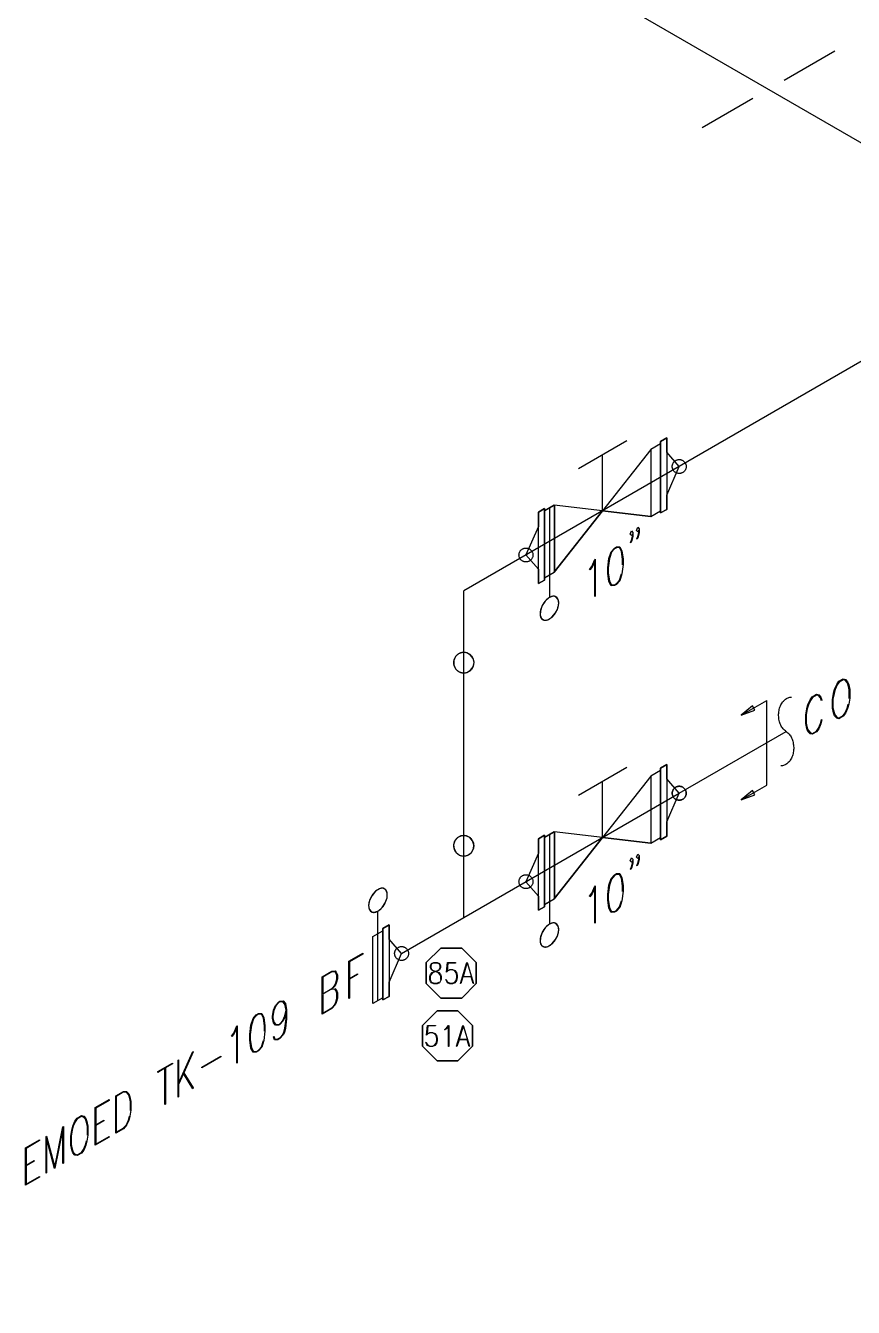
# Model space of a CAD drawing. Extents: x 0 to 17.2, y 0.1 to 11.3.
# Drawn here: x 4.374 to 6.678, y 4.178 to 7.746 of the extents above; entities that cross this region are included whole.
import ezdxf

# ---------------------------------------------------------------- set-up
doc = ezdxf.new("R2010")
doc.units = 0
doc.layers.get('0').update_dxf_attribs({"linetype": 'CONTINUOUS'})
for name, color, linetype in [('3', 1, 'CONTINUOUS'), ('COMP', 1, 'CONTINUOUS'), ('Continuation', 7, 'CONTINUOUS'), ('DL', 20, 'CONTINUOUS'), ('FITTINGS', 4, 'CONTINUOUS'), ('PART_PCML', 7, 'CONTINUOUS'), ('PIPE', 7, 'CONTINUOUS'), ('PIPE-ANNO', 150, 'CONTINUOUS'), ('TEXT', 7, 'CONTINUOUS'), ('UNAS.PIPE', 251, 'CONTINUOUS'), ('Welds', 7, 'CONTINUOUS')]:
    doc.layers.add(name, color=color, linetype=linetype)

msp = doc.modelspace()

# ---------------------------------------------------------------- linework, layer by layer
for points in [[(8.1649, 7.6566), (5.5937, 6.1722)], [(5.5937, 5.2627), (5.5937, 6.1722)], [(5.4207, 5.1628), (6.1933, 5.6089)]]:
    msp.add_lwpolyline(points)
at = {"layer": '3'}
for points in [[(6.1739, 6.5184), (6.174, 6.5197), (6.1741, 6.5211), (6.1744, 6.5224), (6.1747, 6.5237), (6.1751, 6.525), (6.1756, 6.5263), (6.1762, 6.5275), (6.1769, 6.5287), (6.1776, 6.5298), (6.1785, 6.5308), (6.1794, 6.5319), (6.1804, 6.5328), (6.1814, 6.5337), (6.1825, 6.5345), (6.1836, 6.5352), (6.1848, 6.5358), (6.1861, 6.5364), (6.1873, 6.5368), (6.1886, 6.5372), (6.19, 6.5375), (6.1913, 6.5377), (6.1927, 6.5378), (6.194, 6.5378), (6.1954, 6.5377), (6.1967, 6.5375), (6.198, 6.5372), (6.1993, 6.5368), (6.2006, 6.5364), (6.2018, 6.5358), (6.203, 6.5352), (6.2042, 6.5345), (6.2053, 6.5337), (6.2063, 6.5328), (6.2073, 6.5319), (6.2082, 6.5308), (6.209, 6.5298), (6.2098, 6.5287), (6.2105, 6.5275), (6.2111, 6.5263), (6.2116, 6.525), (6.212, 6.5237), (6.2123, 6.5224), (6.2125, 6.5211), (6.2127, 6.5184), (6.2127, 6.5184), (6.2127, 6.517), (6.2125, 6.5157), (6.2123, 6.5143), (6.212, 6.513), (6.2116, 6.5117), (6.2111, 6.5105), (6.2105, 6.5093), (6.2098, 6.5081), (6.209, 6.507), (6.2082, 6.5059), (6.2073, 6.5049), (6.2063, 6.504), (6.2053, 6.5031), (6.2042, 6.5023), (6.203, 6.5016), (6.2018, 6.5009), (6.2006, 6.5004), (6.1993, 6.4999), (6.198, 6.4996), (6.1967, 6.4993), (6.1954, 6.4991), (6.194, 6.499), (6.1927, 6.499), (6.1913, 6.4991), (6.19, 6.4993), (6.1886, 6.4996), (6.1873, 6.4999), (6.1861, 6.5004), (6.1848, 6.5009), (6.1836, 6.5016), (6.1825, 6.5023), (6.1814, 6.5031), (6.1804, 6.504), (6.1794, 6.5049), (6.1785, 6.5059), (6.1776, 6.507), (6.1769, 6.5081), (6.1762, 6.5093), (6.1756, 6.5105), (6.1751, 6.5117), (6.1747, 6.513), (6.1744, 6.5143), (6.1741, 6.5157), (6.1739, 6.5184)], [(5.7862, 6.2721), (5.7862, 6.2708), (5.786, 6.2694), (5.7858, 6.2681), (5.7855, 6.2668), (5.785, 6.2655), (5.7845, 6.2642), (5.7839, 6.263), (5.7833, 6.2618), (5.7825, 6.2607), (5.7817, 6.2597), (5.7808, 6.2587), (5.7798, 6.2577), (5.7788, 6.2568), (5.7777, 6.256), (5.7765, 6.2553), (5.7753, 6.2547), (5.7741, 6.2541), (5.7728, 6.2537), (5.7715, 6.2533), (5.7702, 6.253), (5.7688, 6.2528), (5.7675, 6.2527), (5.7661, 6.2527), (5.7648, 6.2528), (5.7635, 6.253), (5.7621, 6.2533), (5.7608, 6.2537), (5.7596, 6.2541), (5.7583, 6.2547), (5.7571, 6.2553), (5.756, 6.256), (5.7549, 6.2568), (5.7538, 6.2577), (5.7529, 6.2587), (5.752, 6.2597), (5.7511, 6.2607), (5.7504, 6.2618), (5.7497, 6.263), (5.7491, 6.2642), (5.7486, 6.2655), (5.7482, 6.2668), (5.7478, 6.2681), (5.7476, 6.2694), (5.7474, 6.2721), (5.7474, 6.2721), (5.7475, 6.2735), (5.7476, 6.2748), (5.7478, 6.2762), (5.7482, 6.2775), (5.7486, 6.2788), (5.7491, 6.28), (5.7497, 6.2812), (5.7504, 6.2824), (5.7511, 6.2835), (5.752, 6.2846), (5.7529, 6.2856), (5.7538, 6.2865), (5.7549, 6.2874), (5.756, 6.2882), (5.7571, 6.2889), (5.7583, 6.2896), (5.7596, 6.2901), (5.7608, 6.2906), (5.7621, 6.2909), (5.7635, 6.2912), (5.7648, 6.2914), (5.7661, 6.2915), (5.7675, 6.2915), (5.7688, 6.2914), (5.7702, 6.2912), (5.7715, 6.2909), (5.7728, 6.2906), (5.7741, 6.2901), (5.7753, 6.2896), (5.7765, 6.2889), (5.7777, 6.2882), (5.7788, 6.2874), (5.7798, 6.2865), (5.7808, 6.2856), (5.7817, 6.2846), (5.7825, 6.2835), (5.7833, 6.2824), (5.7839, 6.2812), (5.7845, 6.28), (5.785, 6.2788), (5.7855, 6.2775), (5.7858, 6.2762), (5.786, 6.2748), (5.7862, 6.2721)], [(5.7862, 5.3627), (5.7862, 5.3613), (5.786, 5.36), (5.7858, 5.3586), (5.7855, 5.3573), (5.785, 5.356), (5.7845, 5.3548), (5.7839, 5.3536), (5.7833, 5.3524), (5.7825, 5.3513), (5.7817, 5.3502), (5.7808, 5.3492), (5.7798, 5.3482), (5.7788, 5.3474), (5.7777, 5.3466), (5.7765, 5.3459), (5.7753, 5.3452), (5.7741, 5.3447), (5.7728, 5.3442), (5.7715, 5.3438), (5.7702, 5.3436), (5.7688, 5.3434), (5.7675, 5.3433), (5.7661, 5.3433), (5.7648, 5.3434), (5.7635, 5.3436), (5.7621, 5.3438), (5.7608, 5.3442), (5.7596, 5.3447), (5.7583, 5.3452), (5.7571, 5.3459), (5.756, 5.3466), (5.7549, 5.3474), (5.7538, 5.3482), (5.7529, 5.3492), (5.752, 5.3502), (5.7511, 5.3513), (5.7504, 5.3524), (5.7497, 5.3536), (5.7491, 5.3548), (5.7486, 5.356), (5.7482, 5.3573), (5.7478, 5.3586), (5.7476, 5.36), (5.7474, 5.3627), (5.7474, 5.3627), (5.7475, 5.364), (5.7476, 5.3654), (5.7478, 5.3667), (5.7482, 5.368), (5.7486, 5.3693), (5.7491, 5.3706), (5.7497, 5.3718), (5.7504, 5.3729), (5.7511, 5.3741), (5.752, 5.3751), (5.7529, 5.3761), (5.7538, 5.3771), (5.7549, 5.3779), (5.756, 5.3787), (5.7571, 5.3795), (5.7583, 5.3801), (5.7596, 5.3806), (5.7608, 5.3811), (5.7621, 5.3815), (5.7635, 5.3818), (5.7648, 5.382), (5.7661, 5.382), (5.7675, 5.382), (5.7688, 5.382), (5.7702, 5.3818), (5.7715, 5.3815), (5.7728, 5.3811), (5.7741, 5.3806), (5.7753, 5.3801), (5.7765, 5.3795), (5.7777, 5.3787), (5.7788, 5.3779), (5.7798, 5.3771), (5.7808, 5.3761), (5.7817, 5.3751), (5.7825, 5.3741), (5.7833, 5.3729), (5.7839, 5.3718), (5.7845, 5.3706), (5.785, 5.3693), (5.7855, 5.368), (5.7858, 5.3667), (5.786, 5.3654), (5.7862, 5.3627)], [(5.4013, 5.1628), (5.4013, 5.1642), (5.4015, 5.1655), (5.4017, 5.1668), (5.402, 5.1682), (5.4024, 5.1694), (5.403, 5.1707), (5.4035, 5.1719), (5.4042, 5.1731), (5.405, 5.1742), (5.4058, 5.1753), (5.4067, 5.1763), (5.4077, 5.1772), (5.4087, 5.1781), (5.4098, 5.1789), (5.411, 5.1796), (5.4122, 5.1802), (5.4134, 5.1808), (5.4147, 5.1813), (5.416, 5.1816), (5.4173, 5.1819), (5.4186, 5.1821), (5.42, 5.1822), (5.4213, 5.1822), (5.4227, 5.1821), (5.424, 5.1819), (5.4254, 5.1816), (5.4267, 5.1813), (5.4279, 5.1808), (5.4292, 5.1802), (5.4304, 5.1796), (5.4315, 5.1789), (5.4326, 5.1781), (5.4337, 5.1772), (5.4346, 5.1763), (5.4355, 5.1753), (5.4364, 5.1742), (5.4371, 5.1731), (5.4378, 5.1719), (5.4384, 5.1707), (5.4389, 5.1694), (5.4393, 5.1682), (5.4396, 5.1668), (5.4399, 5.1655), (5.4401, 5.1628), (5.4401, 5.1628), (5.44, 5.1615), (5.4399, 5.1601), (5.4396, 5.1588), (5.4393, 5.1575), (5.4389, 5.1562), (5.4384, 5.1549), (5.4378, 5.1537), (5.4371, 5.1525), (5.4364, 5.1514), (5.4355, 5.1503), (5.4346, 5.1493), (5.4337, 5.1484), (5.4326, 5.1475), (5.4315, 5.1467), (5.4304, 5.146), (5.4292, 5.1454), (5.4279, 5.1448), (5.4267, 5.1444), (5.4254, 5.144), (5.424, 5.1437), (5.4227, 5.1435), (5.4213, 5.1434), (5.42, 5.1434), (5.4186, 5.1435), (5.4173, 5.1437), (5.416, 5.144), (5.4147, 5.1444), (5.4134, 5.1448), (5.4122, 5.1454), (5.411, 5.146), (5.4098, 5.1467), (5.4087, 5.1475), (5.4077, 5.1484), (5.4067, 5.1493), (5.4058, 5.1503), (5.405, 5.1514), (5.4042, 5.1525), (5.4035, 5.1537), (5.403, 5.1549), (5.4024, 5.1562), (5.402, 5.1575), (5.4017, 5.1588), (5.4015, 5.1601), (5.4013, 5.1628)]]:
    msp.add_lwpolyline(points, dxfattribs=at)
at = {"layer": 'COMP'}
for points in [[(6.1933, 6.5184), (6.1589, 6.5582), (6.1589, 6.598), (6.1416, 6.5881), (6.1416, 6.389), (6.1589, 6.3989), (6.1589, 6.4387), (6.1933, 6.5184)], [(6.1416, 6.389), (6.1416, 6.5881), (6.1589, 6.598), (6.1589, 6.3989), (6.1416, 6.389)], [(6.1589, 6.4387), (6.1933, 6.5184), (6.1589, 6.5582)], [(5.7668, 6.2721), (5.8013, 6.2323), (5.8013, 6.1925), (5.8185, 6.2024), (5.8185, 6.4015), (5.8013, 6.3916), (5.8013, 6.3518), (5.7668, 6.2721)], [(5.8185, 6.4015), (5.8185, 6.2024), (5.8013, 6.1925), (5.8013, 6.3916), (5.8185, 6.4015)], [(5.8013, 6.3518), (5.7668, 6.2721), (5.8013, 6.2323)], [(5.7668, 5.3627), (5.8013, 5.3228), (5.8013, 5.283), (5.8185, 5.293), (5.8185, 5.4921), (5.8013, 5.4821), (5.8013, 5.4423), (5.7668, 5.3627)], [(5.8185, 5.4921), (5.8185, 5.293), (5.8013, 5.283), (5.8013, 5.4821), (5.8185, 5.4921)], [(5.8013, 5.4423), (5.7668, 5.3627), (5.8013, 5.3228)], [(5.4207, 5.1628), (5.3862, 5.2026), (5.3862, 5.2424), (5.3689, 5.2325), (5.3689, 5.0334), (5.3862, 5.0434), (5.3862, 5.0832), (5.4207, 5.1628)], [(5.3689, 5.0334), (5.3689, 5.2325), (5.3862, 5.2424), (5.3862, 5.0434), (5.3689, 5.0334)], [(5.3862, 5.0832), (5.4207, 5.1628), (5.3862, 5.2026)]]:
    msp.add_lwpolyline(points, dxfattribs=at)
at = {"layer": 'Continuation'}
for points in [[(6.665, 5.8567), (6.6621, 5.8449), (6.6561, 5.8315), (6.65, 5.8231), (6.638, 5.8161), (6.6319, 5.8175), (6.6259, 5.824), (6.623, 5.8324), (6.62, 5.8455), (6.62, 5.8701), (6.623, 5.8867), (6.6259, 5.8985), (6.6319, 5.9119), (6.638, 5.9205), (6.65, 5.9274), (6.6561, 5.9259), (6.6621, 5.9194), (6.665, 5.911), (6.6681, 5.8979), (6.6681, 5.8733), (6.665, 5.8567)], [(6.6667, 5.8728), (6.6667, 5.8968), (6.6639, 5.9095), (6.661, 5.9173), (6.6553, 5.9235), (6.6497, 5.925), (6.6384, 5.9184), (6.6327, 5.9105), (6.6271, 5.8977), (6.6241, 5.8866), (6.6213, 5.8706), (6.6213, 5.8466), (6.6241, 5.8339), (6.6271, 5.8261), (6.6327, 5.8199), (6.6384, 5.8184), (6.6497, 5.825), (6.6553, 5.8329), (6.661, 5.8457), (6.6639, 5.8568)], [(6.5907, 5.8136), (6.5877, 5.802), (6.5817, 5.7885), (6.5756, 5.7801), (6.5636, 5.7732), (6.5575, 5.7746), (6.5515, 5.7811), (6.5486, 5.7894), (6.5456, 5.8026), (6.5456, 5.8272), (6.5486, 5.8438), (6.5515, 5.8555), (6.5575, 5.869), (6.5636, 5.8775), (6.5756, 5.8845), (6.5817, 5.883), (6.5877, 5.8764), (6.5907, 5.8682), (6.5895, 5.8664), (6.5866, 5.8743), (6.5809, 5.8806), (6.5753, 5.882), (6.564, 5.8755), (6.5584, 5.8675), (6.5527, 5.8548), (6.5498, 5.8436), (6.5469, 5.8277), (6.5469, 5.8036), (6.5498, 5.7909), (6.5527, 5.7832), (6.5584, 5.7769), (6.564, 5.7755), (6.5753, 5.782), (6.5809, 5.7899), (6.5866, 5.8027), (6.5895, 5.814), (6.5907, 5.8136)], [(5.0376, 4.9204), (5.0315, 4.9018), (5.0224, 4.8916), (5.0164, 4.8881), (5.0073, 4.8878), (5.0012, 4.8994), (4.9983, 4.9223), (4.9983, 4.9373), (5.0012, 4.9635), (5.0073, 4.9822), (5.0164, 4.9925), (5.0224, 4.996), (5.0315, 4.9962), (5.0376, 4.9846), (5.0405, 4.9616), (5.0405, 4.9467), (5.0376, 4.9204)], [(5.0973, 4.9888), (5.0912, 4.9751), (5.0822, 4.9649), (5.0791, 4.9631), (5.0701, 4.9629), (5.064, 4.9696), (5.061, 4.9829), (5.061, 4.9881), (5.064, 5.0048), (5.0701, 5.0184), (5.0791, 5.0287), (5.0822, 5.0304), (5.0912, 5.0306), (5.0973, 5.024), (5.1003, 5.0058), (5.1003, 4.9812), (5.0974, 4.9549), (5.0944, 4.9432), (5.0912, 4.9362), (5.0822, 4.9261), (5.0762, 4.9226), (5.067, 4.9222), (5.064, 4.9306), (5.0652, 4.9324), (5.068, 4.9247), (5.0764, 4.9249), (5.082, 4.9281), (5.0905, 4.9377), (5.0932, 4.9439), (5.096, 4.955), (5.099, 4.9808), (5.099, 4.9982)], [(5.099, 5.005), (5.0961, 5.0222), (5.0905, 5.0283), (5.082, 5.0281), (5.0793, 5.0265), (5.0707, 5.0169), (5.0652, 5.0043), (5.0623, 4.9885), (5.0623, 4.9839), (5.0652, 4.9714), (5.0707, 4.9653), (5.0793, 4.9654), (5.082, 4.967), (5.0905, 4.9767), (5.0961, 4.9892), (5.099, 5.005)], [(4.9633, 4.8584), (4.9619, 4.8576), (4.9619, 4.9573), (4.9543, 4.9399), (4.9483, 4.9316), (4.9477, 4.9331), (4.9534, 4.9414), (4.9623, 4.9612), (4.9633, 4.9618), (4.9633, 4.8584)], [(5.0392, 4.9463), (5.0392, 4.9605), (5.0363, 4.983), (5.0307, 4.9938), (5.0223, 4.9936), (5.0166, 4.9903), (5.0082, 4.9808), (5.0026, 4.9635), (4.9997, 4.9377), (4.9997, 4.9234), (5.0026, 4.901), (5.0082, 4.8902), (5.0166, 4.8904), (5.0223, 4.8936), (5.0307, 4.9032), (5.0363, 4.9205)], [(4.7999, 4.8664), (4.7999, 4.8008), (4.8397, 4.8901), (4.8407, 4.889), (4.8148, 4.831), (4.8407, 4.7884), (4.8397, 4.7865), (4.8138, 4.8289), (4.7999, 4.7978), (4.7999, 4.7641), (4.7986, 4.7633), (4.7986, 4.8656), (4.7999, 4.8664)], [(4.7622, 4.7423), (4.7622, 4.8434), (4.7424, 4.832), (4.7424, 4.8343), (4.7833, 4.8579), (4.7833, 4.8557), (4.7635, 4.8442), (4.7635, 4.7431), (4.7622, 4.7423)], [(4.8649, 4.8466), (4.9175, 4.8769), (4.9175, 4.8747), (4.8649, 4.8443), (4.8649, 4.8466)], [(4.5923, 4.6967), (4.5696, 4.6836), (4.5696, 4.6323), (4.6069, 4.6538), (4.6069, 4.6517), (4.5683, 4.6294), (4.5683, 4.7338), (4.6069, 4.7561), (4.6069, 4.7538), (4.5696, 4.7323), (4.5696, 4.6858), (4.5923, 4.6989), (4.5923, 4.6967)], [(4.6644, 4.7098), (4.6615, 4.6981), (4.6554, 4.6846), (4.6463, 4.6745), (4.6252, 4.6622), (4.6252, 4.7666), (4.6463, 4.7788), (4.6554, 4.779), (4.6615, 4.7725), (4.6644, 4.7642), (4.6674, 4.751), (4.6674, 4.7264), (4.6644, 4.7098)], [(4.666, 4.7259), (4.666, 4.75), (4.6632, 4.7627), (4.6603, 4.7704), (4.6547, 4.7767), (4.6462, 4.7765), (4.6265, 4.7651), (4.6265, 4.6651), (4.6462, 4.6765), (4.6547, 4.6861), (4.6603, 4.6988), (4.6632, 4.71)], [(4.5448, 4.6408), (4.5419, 4.629), (4.5359, 4.6156), (4.5298, 4.6072), (4.5178, 4.6002), (4.5117, 4.6016), (4.5057, 4.6081), (4.5028, 4.6165), (4.4998, 4.6296), (4.4998, 4.6542), (4.5028, 4.6709), (4.5057, 4.6826), (4.5117, 4.696), (4.5178, 4.7046), (4.5298, 4.7115), (4.5359, 4.71), (4.5419, 4.7035), (4.5448, 4.6951), (4.5478, 4.682), (4.5478, 4.6574), (4.5448, 4.6408)], [(4.4793, 4.579), (4.478, 4.5782), (4.478, 4.6745), (4.456, 4.5655), (4.4546, 4.5647), (4.4325, 4.6483), (4.4325, 4.552), (4.4312, 4.5512), (4.4312, 4.6535), (4.4326, 4.6543), (4.4553, 4.5682), (4.4779, 4.6805), (4.4793, 4.6813), (4.4793, 4.579)], [(4.5465, 4.6569), (4.5465, 4.681), (4.5436, 4.6936), (4.5408, 4.7014), (4.535, 4.7076), (4.5295, 4.7091), (4.5181, 4.7025), (4.5125, 4.6946), (4.5068, 4.6818), (4.5039, 4.6707), (4.5011, 4.6547), (4.5011, 4.6307), (4.5039, 4.618), (4.5068, 4.6102), (4.5125, 4.604), (4.5181, 4.6026), (4.5295, 4.6091), (4.535, 4.617), (4.5408, 4.6298), (4.5436, 4.6409)], [(4.3984, 4.5847), (4.3757, 4.5716), (4.3757, 4.5203), (4.413, 4.5419), (4.413, 4.5398), (4.3744, 4.5175), (4.3744, 4.6218), (4.413, 4.6441), (4.413, 4.6419), (4.3757, 4.6203), (4.3757, 4.5738), (4.3984, 4.587), (4.3984, 4.5847)]]:
    msp.add_lwpolyline(points, dxfattribs=at)
at = {"layer": 'DL'}
for points in [[(6.366, 5.8265), (6.4371, 5.8675)], [(6.4039, 5.8403), (6.3969, 5.8524), (6.366, 5.8265), (6.4039, 5.8403)], [(6.4371, 5.6318), (6.4371, 5.8675)], [(6.366, 5.5907), (6.4371, 5.6318)], [(6.4039, 5.6045), (6.3969, 5.6167), (6.366, 5.5907), (6.4039, 5.6045)]]:
    msp.add_lwpolyline(points, dxfattribs=at)
at = {"layer": 'FITTINGS'}
for points in [[(6.4851, 7.5941), (6.6265, 7.6758)], [(6.2571, 7.4625), (6.3985, 7.5441)], [(5.8185, 6.2087), (5.8455, 6.2243), (5.9801, 6.3953), (6.1147, 6.3797), (6.1416, 6.3953), (6.1416, 6.5818), (6.1147, 6.5662), (5.9801, 6.3953), (5.8455, 6.4108), (5.8185, 6.3953), (5.8185, 6.2087)], [(6.1147, 6.5662), (5.8455, 6.2243)], [(6.0474, 6.5895), (5.9128, 6.5118)], [(6.1147, 6.5662), (6.1147, 6.3797)], [(6.1416, 6.5818), (6.1416, 6.3953)], [(5.9801, 6.3953), (5.9801, 6.5507)], [(5.846, 6.2246), (5.818, 6.2084), (5.818, 6.3949), (5.846, 6.4111), (5.846, 6.2246), (5.846, 6.2246)], [(5.818, 6.3949), (5.818, 6.2084)], [(5.8185, 6.3953), (5.8185, 6.2087)], [(5.832, 6.403), (5.832, 6.1539)], [(5.8455, 6.4108), (5.8455, 6.2243)], [(6.1147, 6.3797), (5.8455, 6.4108)], [(5.846, 6.4111), (5.846, 6.2246)], [(5.8504, 6.1557), (5.8491, 6.1563), (5.8477, 6.1569), (5.8462, 6.1572), (5.8446, 6.1574), (5.843, 6.1574), (5.8413, 6.1572), (5.8396, 6.1569), (5.8379, 6.1565), (5.8361, 6.1558), (5.8343, 6.1551), (5.8325, 6.1541), (5.8306, 6.153), (5.8288, 6.1518), (5.827, 6.1504), (5.8253, 6.149), (5.8235, 6.1473), (5.8218, 6.1456), (5.8202, 6.1438), (5.8186, 6.1418), (5.8171, 6.1398), (5.8156, 6.1377), (5.8143, 6.1356), (5.813, 6.1333), (5.8118, 6.1311), (5.8107, 6.1288), (5.8097, 6.1264), (5.8088, 6.1241), (5.8081, 6.1217), (5.8074, 6.1194), (5.8069, 6.1171), (5.8065, 6.1148), (5.8062, 6.1126), (5.806, 6.1104), (5.806, 6.1083), (5.8061, 6.1063), (5.8063, 6.1043), (5.8067, 6.1025), (5.8071, 6.1007), (5.8077, 6.0991), (5.8084, 6.0975), (5.8093, 6.0961), (5.8102, 6.0949), (5.8112, 6.0938), (5.8124, 6.0928), (5.8136, 6.092), (5.8149, 6.0913), (5.8164, 6.0908), (5.8178, 6.0905), (5.8194, 6.0903), (5.821, 6.0903), (5.8227, 6.0904), (5.8244, 6.0907), (5.8262, 6.0912), (5.8279, 6.0918), (5.8297, 6.0926), (5.8316, 6.0935), (5.8334, 6.0946), (5.8352, 6.0959), (5.837, 6.0972), (5.8387, 6.0987), (5.8405, 6.1003), (5.8422, 6.1021), (5.8438, 6.1039), (5.8454, 6.1058), (5.8469, 6.1078), (5.8484, 6.1099), (5.8497, 6.1121), (5.851, 6.1143), (5.8522, 6.1166), (5.8533, 6.1189), (5.8543, 6.1212), (5.8552, 6.1236), (5.8559, 6.1259), (5.8566, 6.1283), (5.8571, 6.1306), (5.8575, 6.1328), (5.8578, 6.1351), (5.858, 6.1373), (5.858, 6.1394), (5.8579, 6.1414), (5.8577, 6.1434), (5.8573, 6.1452), (5.8569, 6.147), (5.8563, 6.1486), (5.8556, 6.1501), (5.8548, 6.1515), (5.8538, 6.1528), (5.8528, 6.1539), (5.8504, 6.1557)], [(5.8504, 6.1557), (5.8413, 6.1572), (5.8306, 6.153), (5.8202, 6.1438), (5.8118, 6.1311), (5.8069, 6.1171), (5.8063, 6.1043), (5.8102, 6.0949), (5.8178, 6.0905), (5.8279, 6.0918), (5.8387, 6.0987), (5.8484, 6.1099), (5.8552, 6.1236), (5.858, 6.1373), (5.8563, 6.1486), (5.8504, 6.1557)], [(5.846, 5.3151), (5.818, 5.299), (5.818, 5.4855), (5.846, 5.5016), (5.846, 5.3151), (5.846, 5.3151)], [(5.846, 5.5016), (5.846, 5.3151)], [(5.818, 5.4855), (5.818, 5.299)], [(5.832, 5.4936), (5.832, 5.2444)], [(5.3366, 5.2789), (5.3379, 5.2783), (5.3393, 5.2778), (5.3408, 5.2774), (5.3424, 5.2773), (5.344, 5.2772), (5.3456, 5.2774), (5.3474, 5.2777), (5.3491, 5.2782), (5.3509, 5.2788), (5.3527, 5.2796), (5.3545, 5.2805), (5.3563, 5.2816), (5.3581, 5.2828), (5.3599, 5.2842), (5.3617, 5.2857), (5.3634, 5.2873), (5.3651, 5.289), (5.3668, 5.2909), (5.3684, 5.2928), (5.3699, 5.2948), (5.3713, 5.2969), (5.3727, 5.2991), (5.374, 5.3013), (5.3752, 5.3036), (5.3763, 5.3059), (5.3772, 5.3082), (5.3781, 5.3105), (5.3789, 5.3129), (5.3795, 5.3152), (5.3801, 5.3175), (5.3805, 5.3198), (5.3808, 5.322), (5.3809, 5.3242), (5.381, 5.3263), (5.3809, 5.3284), (5.3806, 5.3303), (5.3803, 5.3322), (5.3798, 5.3339), (5.3792, 5.3356), (5.3785, 5.3371), (5.3777, 5.3385), (5.3768, 5.3397), (5.3757, 5.3409), (5.3746, 5.3418), (5.3733, 5.3426), (5.372, 5.3433), (5.3706, 5.3438), (5.3691, 5.3442), (5.3676, 5.3443), (5.3659, 5.3444), (5.3643, 5.3442), (5.3626, 5.3439), (5.3608, 5.3434), (5.359, 5.3428), (5.3572, 5.342), (5.3554, 5.3411), (5.3536, 5.34), (5.3518, 5.3388), (5.35, 5.3374), (5.3482, 5.3359), (5.3465, 5.3343), (5.3448, 5.3326), (5.3432, 5.3307), (5.3416, 5.3288), (5.34, 5.3268), (5.3386, 5.3247), (5.3372, 5.3225), (5.3359, 5.3203), (5.3347, 5.318), (5.3337, 5.3157), (5.3327, 5.3134), (5.3318, 5.3111), (5.331, 5.3087), (5.3304, 5.3064), (5.3298, 5.3041), (5.3294, 5.3018), (5.3291, 5.2996), (5.329, 5.2974), (5.329, 5.2953), (5.3291, 5.2932), (5.3293, 5.2913), (5.3296, 5.2894), (5.3301, 5.2877), (5.3307, 5.286), (5.3314, 5.2845), (5.3322, 5.2831), (5.3331, 5.2819), (5.3342, 5.2807), (5.3366, 5.2789)], [(5.3366, 5.2789), (5.3456, 5.2774), (5.3563, 5.2816), (5.3668, 5.2909), (5.3752, 5.3036), (5.3801, 5.3175), (5.3806, 5.3303), (5.3768, 5.3397), (5.3691, 5.3442), (5.359, 5.3428), (5.3482, 5.3359), (5.3386, 5.3247), (5.3318, 5.3111), (5.329, 5.2974), (5.3307, 5.286), (5.3366, 5.2789)], [(5.355, 5.0316), (5.355, 5.2808)], [(5.8504, 5.2462), (5.8491, 5.2469), (5.8477, 5.2474), (5.8462, 5.2477), (5.8446, 5.2479), (5.843, 5.2479), (5.8413, 5.2478), (5.8396, 5.2475), (5.8379, 5.247), (5.8361, 5.2464), (5.8343, 5.2456), (5.8325, 5.2447), (5.8306, 5.2436), (5.8288, 5.2423), (5.827, 5.241), (5.8253, 5.2395), (5.8235, 5.2379), (5.8218, 5.2361), (5.8202, 5.2343), (5.8186, 5.2324), (5.8171, 5.2304), (5.8156, 5.2283), (5.8143, 5.2261), (5.813, 5.2239), (5.8118, 5.2216), (5.8107, 5.2193), (5.8097, 5.217), (5.8088, 5.2146), (5.8081, 5.2123), (5.8074, 5.21), (5.8069, 5.2076), (5.8065, 5.2054), (5.8062, 5.2031), (5.806, 5.2009), (5.806, 5.1988), (5.8061, 5.1968), (5.8063, 5.1948), (5.8067, 5.193), (5.8071, 5.1912), (5.8077, 5.1896), (5.8084, 5.1881), (5.8093, 5.1867), (5.8102, 5.1854), (5.8112, 5.1843), (5.8124, 5.1833), (5.8136, 5.1825), (5.8149, 5.1819), (5.8164, 5.1814), (5.8178, 5.181), (5.8194, 5.1808), (5.821, 5.1808), (5.8227, 5.181), (5.8244, 5.1813), (5.8262, 5.1817), (5.8279, 5.1824), (5.8297, 5.1831), (5.8316, 5.1841), (5.8334, 5.1852), (5.8352, 5.1864), (5.837, 5.1878), (5.8387, 5.1893), (5.8405, 5.1909), (5.8422, 5.1926), (5.8438, 5.1944), (5.8454, 5.1964), (5.8469, 5.1984), (5.8484, 5.2005), (5.8497, 5.2026), (5.851, 5.2049), (5.8522, 5.2071), (5.8533, 5.2094), (5.8543, 5.2118), (5.8552, 5.2141), (5.8559, 5.2165), (5.8566, 5.2188), (5.8571, 5.2211), (5.8575, 5.2234), (5.8578, 5.2256), (5.858, 5.2278), (5.858, 5.2299), (5.8579, 5.2319), (5.8577, 5.2339), (5.8573, 5.2358), (5.8569, 5.2375), (5.8563, 5.2391), (5.8556, 5.2407), (5.8548, 5.2421), (5.8538, 5.2433), (5.8528, 5.2444), (5.8504, 5.2462)], [(5.8504, 5.2462), (5.8413, 5.2478), (5.8306, 5.2436), (5.8202, 5.2343), (5.8118, 5.2216), (5.8069, 5.2076), (5.8063, 5.1948), (5.8102, 5.1854), (5.8178, 5.181), (5.8279, 5.1824), (5.8387, 5.1893), (5.8484, 5.2005), (5.8552, 5.2141), (5.858, 5.2278), (5.8563, 5.2391), (5.8504, 5.2462)], [(5.341, 5.2101), (5.3689, 5.2262), (5.3689, 5.0397), (5.341, 5.0235), (5.341, 5.2101), (5.341, 5.2101)], [(5.341, 5.0235), (5.341, 5.2101)], [(5.3689, 5.0397), (5.3689, 5.2262)]]:
    msp.add_lwpolyline(points, dxfattribs=at)
at = {"layer": 'PART_PCML'}
for points in [[(5.5303, 5.178), (5.4895, 5.1373), (5.4895, 5.0796), (5.5303, 5.0389), (5.5879, 5.0389), (5.6286, 5.0796), (5.6286, 5.1373), (5.5879, 5.178), (5.5303, 5.178)], [(5.4895, 5.0796), (5.5303, 5.0389), (5.5879, 5.0389), (5.6286, 5.0796), (5.6286, 5.1373), (5.5879, 5.178), (5.5303, 5.178), (5.4895, 5.1373), (5.4895, 5.0796)], [(5.4895, 5.1373), (5.5303, 5.178), (5.5879, 5.178), (5.6286, 5.1373), (5.6286, 5.0796), (5.5879, 5.0389), (5.5303, 5.0389), (5.4895, 5.0796), (5.4895, 5.1373), (5.5303, 5.178)], [(5.5082, 5.1144), (5.5036, 5.1173), (5.5013, 5.1231), (5.5013, 5.1289), (5.5036, 5.1348), (5.5105, 5.1376), (5.5194, 5.1376), (5.5263, 5.1348), (5.5286, 5.1289), (5.5286, 5.1231), (5.5263, 5.1173), (5.5217, 5.1144), (5.517, 5.113), (5.5173, 5.1129), (5.524, 5.1101), (5.5286, 5.1044), (5.5308, 5.0987), (5.5308, 5.0902), (5.5262, 5.0815), (5.5194, 5.0788), (5.5105, 5.0788), (5.5037, 5.0815), (5.5013, 5.0844), (5.4991, 5.0902), (5.4991, 5.0987), (5.5013, 5.1044), (5.5059, 5.1101), (5.5129, 5.113)], [(5.5298, 5.0905), (5.5298, 5.0984), (5.5277, 5.1036), (5.5235, 5.109), (5.517, 5.1116), (5.5149, 5.1124), (5.5129, 5.1116), (5.5064, 5.109), (5.5022, 5.1036), (5.5001, 5.0984), (5.5001, 5.0905), (5.5022, 5.0852), (5.5042, 5.0826), (5.5106, 5.08), (5.5192, 5.08), (5.5256, 5.0826)], [(5.5149, 5.1136), (5.5213, 5.1157), (5.5255, 5.1182), (5.5276, 5.1234), (5.5276, 5.1286), (5.5255, 5.1337), (5.5192, 5.1363), (5.5106, 5.1363), (5.5043, 5.1337), (5.5022, 5.1286), (5.5022, 5.1234), (5.5043, 5.1182), (5.5085, 5.1157), (5.5149, 5.1136)], [(5.5449, 5.0906), (5.5471, 5.0852), (5.5491, 5.0826), (5.5555, 5.08), (5.562, 5.08), (5.5684, 5.0826), (5.5726, 5.0879), (5.5747, 5.0959), (5.5747, 5.1012), (5.5726, 5.1092), (5.5684, 5.1145), (5.562, 5.1172), (5.5555, 5.1172), (5.5491, 5.1145), (5.5461, 5.1105), (5.5484, 5.1376), (5.5708, 5.1376), (5.5708, 5.1363), (5.5493, 5.1363), (5.5473, 5.114), (5.5486, 5.1156), (5.5554, 5.1184), (5.5621, 5.1184), (5.5689, 5.1156), (5.5735, 5.1098), (5.5757, 5.1014), (5.5757, 5.0957), (5.5735, 5.0872), (5.5689, 5.0815), (5.5621, 5.0788), (5.5554, 5.0788), (5.5486, 5.0815), (5.5462, 5.0844), (5.544, 5.09), (5.5449, 5.0906)], [(5.6206, 5.0796), (5.6197, 5.0792), (5.6139, 5.0979), (5.5912, 5.0979), (5.5854, 5.0792), (5.5846, 5.0796), (5.6022, 5.1376), (5.6029, 5.1376), (5.6206, 5.0796)], [(5.6026, 5.1353), (5.5916, 5.0992), (5.6135, 5.0992)], [(5.5195, 5.003), (5.4788, 4.9622), (5.4788, 4.9046), (5.5195, 4.8638), (5.5771, 4.8638), (5.6179, 4.9046), (5.6179, 4.9622), (5.5771, 5.003), (5.5195, 5.003)], [(5.4788, 4.9046), (5.5195, 4.8638), (5.5771, 4.8638), (5.6179, 4.9046), (5.6179, 4.9622), (5.5771, 5.003), (5.5195, 5.003), (5.4788, 4.9622), (5.4788, 4.9046)], [(5.4788, 4.9622), (5.5195, 5.003), (5.5771, 5.003), (5.6179, 4.9622), (5.6179, 4.9046), (5.5771, 4.8638), (5.5195, 4.8638), (5.4788, 4.9046), (5.4788, 4.9622), (5.5195, 5.003)], [(5.4893, 4.9156), (5.4914, 4.9102), (5.4934, 4.9075), (5.4999, 4.9049), (5.5063, 4.9049), (5.5127, 4.9075), (5.5169, 4.9128), (5.5191, 4.9208), (5.5191, 4.9262), (5.5169, 4.9342), (5.5127, 4.9394), (5.5063, 4.9421), (5.4999, 4.9421), (5.4934, 4.9394), (5.4904, 4.9355), (5.4927, 4.9625), (5.5152, 4.9625), (5.5152, 4.9613), (5.4936, 4.9613), (5.4916, 4.939), (5.493, 4.9405), (5.4997, 4.9433), (5.5064, 4.9433), (5.5132, 4.9405), (5.5178, 4.9348), (5.52, 4.9263), (5.52, 4.9206), (5.5178, 4.9122), (5.5132, 4.9065), (5.5064, 4.9037), (5.4997, 4.9037), (5.493, 4.9065), (5.4906, 4.9094), (5.4884, 4.9149), (5.4893, 4.9156)], [(5.5518, 4.9043), (5.5508, 4.9043), (5.5508, 4.9604), (5.545, 4.9531), (5.5406, 4.9504), (5.5401, 4.9515), (5.5444, 4.9542), (5.5511, 4.9625), (5.5518, 4.9625), (5.5518, 4.9043)], [(5.6098, 4.9045), (5.609, 4.9041), (5.6032, 4.9229), (5.5805, 4.9229), (5.5747, 4.9041), (5.5738, 4.9045), (5.5915, 4.9625), (5.5922, 4.9625), (5.6098, 4.9045)], [(5.5918, 4.9602), (5.5808, 4.9241), (5.6028, 4.9241)]]:
    msp.add_lwpolyline(points, dxfattribs=at)
at = {"layer": 'PIPE'}
msp.add_lwpolyline([(4.9555, 8.4272), (13.6153, 3.4275)], dxfattribs=at)
at = {"layer": 'PIPE-ANNO'}
for points in [[(6.491, 5.7808), (6.4887, 5.7823), (6.4866, 5.7841), (6.4845, 5.7861), (6.4826, 5.7883), (6.4807, 5.7906), (6.479, 5.7932), (6.4774, 5.7959), (6.476, 5.7987), (6.4747, 5.8017), (6.4735, 5.8048), (6.4725, 5.808), (6.4717, 5.8114), (6.471, 5.8147), (6.4705, 5.8182), (6.4702, 5.8216), (6.4701, 5.8251), (6.4701, 5.8286), (6.4703, 5.8321), (6.4706, 5.8356), (6.4712, 5.839), (6.4719, 5.8424), (6.4728, 5.8457), (6.4738, 5.8489), (6.475, 5.8519), (6.4763, 5.8549), (6.4778, 5.8577), (6.4794, 5.8604), (6.4812, 5.8629), (6.4831, 5.8652), (6.485, 5.8673), (6.4871, 5.8693), (6.4893, 5.871), (6.4915, 5.8725), (6.4939, 5.8738), (6.4962, 5.8749), (6.4987, 5.8757), (6.5011, 5.8763), (6.5036, 5.8766), (6.5058, 5.8767)], [(6.491, 5.7808), (6.4932, 5.7792), (6.4954, 5.7774), (6.4974, 5.7754), (6.4994, 5.7732), (6.5012, 5.7709), (6.5029, 5.7683), (6.5045, 5.7656), (6.506, 5.7628), (6.5073, 5.7598), (6.5084, 5.7567), (6.5094, 5.7535), (6.5103, 5.7502), (6.5109, 5.7468), (6.5114, 5.7433), (6.5117, 5.7399), (6.5119, 5.7364), (6.5119, 5.7329), (6.5117, 5.7294), (6.5113, 5.7259), (6.5108, 5.7225), (6.5101, 5.7191), (6.5092, 5.7158), (6.5082, 5.7126), (6.507, 5.7096), (6.5056, 5.7066), (6.5041, 5.7038), (6.5025, 5.7011), (6.5008, 5.6986), (6.4989, 5.6963), (6.4969, 5.6942), (6.4948, 5.6922), (6.4927, 5.6905), (6.4904, 5.689), (6.4881, 5.6877), (6.4857, 5.6866), (6.4833, 5.6858), (6.4808, 5.6852), (6.4783, 5.6849), (6.4762, 5.6848)]]:
    msp.add_lwpolyline(points, dxfattribs=at)
at = {"layer": 'TEXT'}
for points in [[(6.0609, 6.3261), (6.0571, 6.3304), (6.0609, 6.339), (6.0645, 6.335), (6.0645, 6.3246), (6.0615, 6.3127), (6.0585, 6.306), (6.0575, 6.3071), (6.0603, 6.3134), (6.0632, 6.3244), (6.0632, 6.3312)], [(6.0807, 6.3413), (6.0785, 6.3362), (6.0746, 6.3405), (6.0785, 6.3491), (6.0821, 6.3452), (6.0821, 6.3347), (6.079, 6.3228), (6.076, 6.3161), (6.075, 6.3172), (6.0779, 6.3235), (6.0807, 6.3345), (6.0807, 6.3413)], [(6.034, 6.2192), (6.0279, 6.2005), (6.0188, 6.1904), (6.0128, 6.1869), (6.0037, 6.1865), (5.9976, 6.1982), (5.9947, 6.2211), (5.9947, 6.236), (5.9976, 6.2623), (6.0037, 6.281), (6.0128, 6.2912), (6.0188, 6.2947), (6.0279, 6.2949), (6.034, 6.2833), (6.0369, 6.2604), (6.0369, 6.2455), (6.034, 6.2192)], [(6.0356, 6.245), (6.0356, 6.2593), (6.0327, 6.2817), (6.0271, 6.2926), (6.0186, 6.2924), (6.013, 6.2891), (6.0045, 6.2796), (5.9989, 6.2622), (5.996, 6.2365), (5.996, 6.2222), (5.9989, 6.1998), (6.0045, 6.1889), (6.013, 6.1891), (6.0186, 6.1924), (6.0271, 6.202), (6.0327, 6.2192)], [(5.9596, 6.1572), (5.9583, 6.1564), (5.9583, 6.256), (5.9506, 6.2386), (5.9447, 6.2304), (5.944, 6.2319), (5.9498, 6.2401), (5.9587, 6.26), (5.9596, 6.2606), (5.9596, 6.1572)], [(6.0609, 5.4166), (6.0571, 5.4209), (6.0609, 5.4295), (6.0645, 5.4256), (6.0645, 5.4151), (6.0615, 5.4033), (6.0585, 5.3965), (6.0575, 5.3976), (6.0603, 5.4039), (6.0632, 5.4149), (6.0632, 5.4217)], [(6.0807, 5.4319), (6.0785, 5.4268), (6.0746, 5.431), (6.0785, 5.4396), (6.0821, 5.4357), (6.0821, 5.4252), (6.079, 5.4134), (6.076, 5.4066), (6.075, 5.4077), (6.0779, 5.4141), (6.0807, 5.425), (6.0807, 5.4319)], [(6.034, 5.3097), (6.0279, 5.2911), (6.0188, 5.2809), (6.0128, 5.2774), (6.0037, 5.2771), (5.9976, 5.2887), (5.9947, 5.3116), (5.9947, 5.3266), (5.9976, 5.3528), (6.0037, 5.3715), (6.0128, 5.3818), (6.0188, 5.3853), (6.0279, 5.3855), (6.034, 5.3739), (6.0369, 5.3509), (6.0369, 5.336), (6.034, 5.3097)], [(6.0356, 5.3356), (6.0356, 5.3498), (6.0327, 5.3723), (6.0271, 5.3831), (6.0186, 5.3829), (6.013, 5.3796), (6.0045, 5.3701), (5.9989, 5.3528), (5.996, 5.327), (5.996, 5.3127), (5.9989, 5.2903), (6.0045, 5.2795), (6.013, 5.2797), (6.0186, 5.2829), (6.0271, 5.2925), (6.0327, 5.3098)], [(5.9596, 5.2477), (5.9583, 5.2469), (5.9583, 5.3466), (5.9506, 5.3292), (5.9447, 5.3209), (5.944, 5.3224), (5.9498, 5.3307), (5.9587, 5.3505), (5.9596, 5.3511), (5.9596, 5.2477)], [(5.2982, 5.1042), (5.2755, 5.0911), (5.2755, 5.0387), (5.2742, 5.0379), (5.2742, 5.1413), (5.3128, 5.1636), (5.3128, 5.1613), (5.2755, 5.1398), (5.2755, 5.0933), (5.2982, 5.1065), (5.2982, 5.1042)], [(5.2358, 5.0655), (5.239, 5.0622), (5.242, 5.0537), (5.242, 5.0386), (5.239, 5.0267), (5.2358, 5.0197), (5.2268, 5.0096), (5.1998, 4.994), (5.1998, 5.0983), (5.2268, 5.1139), (5.2358, 5.1141), (5.239, 5.1109), (5.242, 5.1024), (5.242, 5.0921), (5.239, 5.0802), (5.2358, 5.0732), (5.2288, 5.0653)], [(5.2011, 5.0504), (5.2266, 5.0651), (5.2352, 5.0748), (5.2379, 5.0809), (5.2407, 5.0919), (5.2407, 5.1011), (5.2379, 5.1088), (5.2352, 5.1118), (5.2266, 5.1116), (5.2011, 5.0969), (5.2011, 5.0504)], [(5.2011, 5.0481), (5.2011, 4.9969), (5.2266, 5.0116), (5.2352, 5.0212), (5.2379, 5.0274), (5.2407, 5.0383), (5.2407, 5.0524), (5.2379, 5.0601), (5.2352, 5.0631), (5.2266, 5.0629)]]:
    msp.add_lwpolyline(points, dxfattribs=at)
at = {"layer": 'UNAS.PIPE'}
for points in [[(6.1933, 5.6089), (6.491, 5.7808)], [(6.0474, 5.6801), (5.9128, 5.6024)], [(6.1933, 5.6089), (6.1589, 5.6487), (6.1589, 5.6885), (6.1416, 5.6786), (6.1416, 5.4795), (6.1589, 5.4895), (6.1589, 5.5293), (6.1933, 5.6089)], [(6.1416, 5.4795), (6.1416, 5.6786), (6.1589, 5.6885), (6.1589, 5.4895), (6.1416, 5.4795)], [(5.8185, 5.2993), (5.8455, 5.3148), (5.9801, 5.4858), (6.1147, 5.4702), (6.1416, 5.4858), (6.1416, 5.6723), (6.1147, 5.6568), (5.9801, 5.4858), (5.8455, 5.5013), (5.8185, 5.4858), (5.8185, 5.2993)], [(6.1147, 5.6568), (5.8455, 5.3148)], [(5.9801, 5.4858), (5.9801, 5.6412)], [(6.1147, 5.6568), (6.1147, 5.4702)], [(6.1416, 5.6723), (6.1416, 5.4858)], [(6.1589, 5.5293), (6.1933, 5.6089), (6.1589, 5.6487)], [(6.1739, 5.6089), (6.174, 5.6103), (6.1741, 5.6116), (6.1744, 5.6129), (6.1747, 5.6143), (6.1751, 5.6155), (6.1756, 5.6168), (6.1762, 5.618), (6.1769, 5.6192), (6.1776, 5.6203), (6.1785, 5.6214), (6.1794, 5.6224), (6.1804, 5.6233), (6.1814, 5.6242), (6.1825, 5.625), (6.1836, 5.6257), (6.1848, 5.6263), (6.1861, 5.6269), (6.1873, 5.6274), (6.1886, 5.6277), (6.19, 5.628), (6.1913, 5.6282), (6.1927, 5.6283), (6.194, 5.6283), (6.1954, 5.6282), (6.1967, 5.628), (6.198, 5.6277), (6.1993, 5.6274), (6.2006, 5.6269), (6.2018, 5.6263), (6.203, 5.6257), (6.2042, 5.625), (6.2053, 5.6242), (6.2063, 5.6233), (6.2073, 5.6224), (6.2082, 5.6214), (6.209, 5.6203), (6.2098, 5.6192), (6.2105, 5.618), (6.2111, 5.6168), (6.2116, 5.6155), (6.212, 5.6143), (6.2123, 5.6129), (6.2125, 5.6116), (6.2127, 5.6089), (6.2127, 5.6076), (6.2125, 5.6062), (6.2123, 5.6049), (6.212, 5.6036), (6.2116, 5.6023), (6.2111, 5.601), (6.2105, 5.5998), (6.2098, 5.5986), (6.209, 5.5975), (6.2082, 5.5964), (6.2073, 5.5954), (6.2063, 5.5945), (6.2053, 5.5936), (6.2042, 5.5928), (6.203, 5.5921), (6.2018, 5.5915), (6.2006, 5.5909), (6.1993, 5.5905), (6.198, 5.5901), (6.1967, 5.5898), (6.1954, 5.5896), (6.194, 5.5895), (6.1927, 5.5895), (6.1913, 5.5896), (6.19, 5.5898), (6.1886, 5.5901), (6.1873, 5.5905), (6.1861, 5.5909), (6.1848, 5.5915), (6.1836, 5.5921), (6.1825, 5.5928), (6.1814, 5.5936), (6.1804, 5.5945), (6.1794, 5.5954), (6.1785, 5.5964), (6.1776, 5.5975), (6.1769, 5.5986), (6.1762, 5.5998), (6.1756, 5.601), (6.1751, 5.6023), (6.1747, 5.6036), (6.1744, 5.6049), (6.1741, 5.6062), (6.1739, 5.6089)], [(6.2127, 5.6089), (6.2127, 5.6103), (6.2125, 5.6116), (6.2123, 5.6129), (6.212, 5.6143), (6.2116, 5.6155), (6.2111, 5.6168), (6.2105, 5.618), (6.2098, 5.6192), (6.209, 5.6203), (6.2082, 5.6214), (6.2073, 5.6224), (6.2063, 5.6233), (6.2053, 5.6242), (6.2042, 5.625), (6.203, 5.6257), (6.2018, 5.6263), (6.2006, 5.6269), (6.1993, 5.6274), (6.198, 5.6277), (6.1967, 5.628), (6.1954, 5.6282), (6.194, 5.6283), (6.1927, 5.6283), (6.1913, 5.6282), (6.19, 5.628), (6.1886, 5.6277), (6.1873, 5.6274), (6.1861, 5.6269), (6.1848, 5.6263), (6.1836, 5.6257), (6.1825, 5.625), (6.1814, 5.6242), (6.1804, 5.6233), (6.1794, 5.6224), (6.1785, 5.6214), (6.1776, 5.6203), (6.1769, 5.6192), (6.1762, 5.618), (6.1756, 5.6168), (6.1751, 5.6155), (6.1747, 5.6143), (6.1744, 5.6129), (6.1741, 5.6116), (6.174, 5.6103), (6.1739, 5.6089), (6.174, 5.6076), (6.1741, 5.6062), (6.1744, 5.6049), (6.1747, 5.6036), (6.1751, 5.6023), (6.1756, 5.601), (6.1762, 5.5998), (6.1769, 5.5986), (6.1776, 5.5975), (6.1785, 5.5964), (6.1794, 5.5954), (6.1804, 5.5945), (6.1814, 5.5936), (6.1825, 5.5928), (6.1836, 5.5921), (6.1848, 5.5915), (6.1861, 5.5909), (6.1873, 5.5905), (6.1886, 5.5901), (6.19, 5.5898), (6.1913, 5.5896), (6.1927, 5.5895), (6.194, 5.5895), (6.1954, 5.5896), (6.1967, 5.5898), (6.198, 5.5901), (6.1993, 5.5905), (6.2006, 5.5909), (6.2018, 5.5915), (6.203, 5.5921), (6.2042, 5.5928), (6.2053, 5.5936), (6.2063, 5.5945), (6.2073, 5.5954), (6.2082, 5.5964), (6.209, 5.5975), (6.2098, 5.5986), (6.2105, 5.5998), (6.2111, 5.601), (6.2116, 5.6023), (6.212, 5.6036), (6.2123, 5.6049), (6.2125, 5.6062), (6.2127, 5.6089)], [(5.8455, 5.5013), (5.8455, 5.3148)], [(6.1147, 5.4702), (5.8455, 5.5013)], [(5.8185, 5.4858), (5.8185, 5.2993)]]:
    msp.add_lwpolyline(points, dxfattribs=at)
at = {"layer": 'WELD POINTS'}
for points in [[(5.6222, 5.9724), (5.6222, 5.9743), (5.6219, 5.9763), (5.6216, 5.9783), (5.6211, 5.9802), (5.6205, 5.9821), (5.6198, 5.9839), (5.6189, 5.9857), (5.6179, 5.9874), (5.6168, 5.9891), (5.6156, 5.9907), (5.6142, 5.9921), (5.6128, 5.9935), (5.6113, 5.9948), (5.6097, 5.996), (5.608, 5.997), (5.6062, 5.9979), (5.6044, 5.9988), (5.6025, 5.9994), (5.6006, 6), (5.5987, 6.0004), (5.5967, 6.0007), (5.5947, 6.0008), (5.5928, 6.0008), (5.5908, 6.0007), (5.5888, 6.0004), (5.5869, 6), (5.5849, 5.9994), (5.5831, 5.9988), (5.5813, 5.9979), (5.5795, 5.997), (5.5778, 5.996), (5.5762, 5.9948), (5.5747, 5.9935), (5.5733, 5.9921), (5.5719, 5.9907), (5.5707, 5.9891), (5.5696, 5.9874), (5.5686, 5.9857), (5.5677, 5.9839), (5.567, 5.9821), (5.5664, 5.9802), (5.5659, 5.9783), (5.5655, 5.9763), (5.5653, 5.9743), (5.5653, 5.9724), (5.5653, 5.9704), (5.5655, 5.9684), (5.5659, 5.9664), (5.5664, 5.9645), (5.567, 5.9626), (5.5677, 5.9608), (5.5686, 5.959), (5.5696, 5.9573), (5.5707, 5.9556), (5.5719, 5.954), (5.5733, 5.9526), (5.5747, 5.9512), (5.5762, 5.9499), (5.5778, 5.9487), (5.5795, 5.9477), (5.5813, 5.9468), (5.5831, 5.9459), (5.5849, 5.9453), (5.5869, 5.9447), (5.5888, 5.9443), (5.5908, 5.944), (5.5928, 5.9439), (5.5947, 5.9439), (5.5967, 5.944), (5.5987, 5.9443), (5.6006, 5.9447), (5.6025, 5.9453), (5.6044, 5.9459), (5.6062, 5.9468), (5.608, 5.9477), (5.6097, 5.9487), (5.6113, 5.9499), (5.6128, 5.9512), (5.6142, 5.9526), (5.6156, 5.954), (5.6168, 5.9556), (5.6179, 5.9573), (5.6189, 5.959), (5.6198, 5.9608), (5.6205, 5.9626), (5.6211, 5.9645), (5.6216, 5.9664), (5.6219, 5.9684), (5.6222, 5.9724)], [(5.6222, 5.9724), (5.6198, 5.9839), (5.6128, 5.9935), (5.6025, 5.9994), (5.5908, 6.0007), (5.5795, 5.997), (5.5707, 5.9891), (5.5659, 5.9783), (5.5659, 5.9664), (5.5707, 5.9556), (5.5795, 5.9477), (5.5908, 5.944), (5.6025, 5.9453), (5.6128, 5.9512), (5.6198, 5.9608), (5.6222, 5.9724)], [(5.5937, 5.4341), (5.5957, 5.4342), (5.5977, 5.4344), (5.5997, 5.4347), (5.6016, 5.4352), (5.6035, 5.4358), (5.6053, 5.4366), (5.6071, 5.4374), (5.6088, 5.4384), (5.6105, 5.4395), (5.6121, 5.4408), (5.6135, 5.4421), (5.6149, 5.4435), (5.6162, 5.4451), (5.6174, 5.4467), (5.6184, 5.4483), (5.6193, 5.4501), (5.6202, 5.4519), (5.6208, 5.4538), (5.6214, 5.4557), (5.6218, 5.4576), (5.6221, 5.4596), (5.6222, 5.4616), (5.6222, 5.4636), (5.6221, 5.4656), (5.6218, 5.4675), (5.6214, 5.4695), (5.6208, 5.4714), (5.6202, 5.4733), (5.6193, 5.4751), (5.6184, 5.4768), (5.6174, 5.4785), (5.6162, 5.4801), (5.6149, 5.4816), (5.6135, 5.4831), (5.6121, 5.4844), (5.6105, 5.4856), (5.6088, 5.4867), (5.6071, 5.4877), (5.6053, 5.4886), (5.6035, 5.4893), (5.6016, 5.49), (5.5997, 5.4904), (5.5977, 5.4908), (5.5957, 5.491), (5.5937, 5.4911), (5.5918, 5.491), (5.5898, 5.4908), (5.5878, 5.4904), (5.5859, 5.49), (5.584, 5.4893), (5.5822, 5.4886), (5.5804, 5.4877), (5.5787, 5.4867), (5.577, 5.4856), (5.5754, 5.4844), (5.574, 5.4831), (5.5726, 5.4816), (5.5713, 5.4801), (5.5701, 5.4785), (5.5691, 5.4768), (5.5682, 5.4751), (5.5673, 5.4733), (5.5667, 5.4714), (5.5661, 5.4695), (5.5657, 5.4675), (5.5654, 5.4656), (5.5653, 5.4636), (5.5653, 5.4616), (5.5654, 5.4596), (5.5657, 5.4576), (5.5661, 5.4557), (5.5667, 5.4538), (5.5673, 5.4519), (5.5682, 5.4501), (5.5691, 5.4483), (5.5701, 5.4467), (5.5713, 5.4451), (5.5726, 5.4435), (5.574, 5.4421), (5.5754, 5.4408), (5.577, 5.4395), (5.5787, 5.4384), (5.5804, 5.4374), (5.5822, 5.4366), (5.584, 5.4358), (5.5859, 5.4352), (5.5878, 5.4347), (5.5898, 5.4344), (5.5937, 5.4341)], [(5.5937, 5.4341), (5.6053, 5.4366), (5.6149, 5.4435), (5.6208, 5.4538), (5.6221, 5.4656), (5.6184, 5.4768), (5.6105, 5.4856), (5.5997, 5.4904), (5.5878, 5.4904), (5.577, 5.4856), (5.5691, 5.4768), (5.5654, 5.4656), (5.5667, 5.4538), (5.5726, 5.4435), (5.5822, 5.4366), (5.5937, 5.4341)]]:
    msp.add_lwpolyline(points, dxfattribs=at)
at = {"layer": 'Welds'}
for points in [[(6.2127, 6.5184), (6.2127, 6.517), (6.2125, 6.5157), (6.2123, 6.5143), (6.212, 6.513), (6.2116, 6.5117), (6.2111, 6.5105), (6.2105, 6.5093), (6.2098, 6.5081), (6.209, 6.507), (6.2082, 6.5059), (6.2073, 6.5049), (6.2063, 6.504), (6.2053, 6.5031), (6.2042, 6.5023), (6.203, 6.5016), (6.2018, 6.5009), (6.2006, 6.5004), (6.1993, 6.4999), (6.198, 6.4996), (6.1967, 6.4993), (6.1954, 6.4991), (6.194, 6.499), (6.1927, 6.499), (6.1913, 6.4991), (6.19, 6.4993), (6.1886, 6.4996), (6.1873, 6.4999), (6.1861, 6.5004), (6.1848, 6.5009), (6.1836, 6.5016), (6.1825, 6.5023), (6.1814, 6.5031), (6.1804, 6.504), (6.1794, 6.5049), (6.1785, 6.5059), (6.1776, 6.507), (6.1769, 6.5081), (6.1762, 6.5093), (6.1756, 6.5105), (6.1751, 6.5117), (6.1747, 6.513), (6.1744, 6.5143), (6.1741, 6.5157), (6.174, 6.517), (6.1739, 6.5184), (6.174, 6.5197), (6.1741, 6.5211), (6.1744, 6.5224), (6.1747, 6.5237), (6.1751, 6.525), (6.1756, 6.5263), (6.1762, 6.5275), (6.1769, 6.5287), (6.1776, 6.5298), (6.1785, 6.5308), (6.1794, 6.5319), (6.1804, 6.5328), (6.1814, 6.5337), (6.1825, 6.5345), (6.1836, 6.5352), (6.1848, 6.5358), (6.1861, 6.5364), (6.1873, 6.5368), (6.1886, 6.5372), (6.19, 6.5375), (6.1913, 6.5377), (6.1927, 6.5378), (6.194, 6.5378), (6.1954, 6.5377), (6.1967, 6.5375), (6.198, 6.5372), (6.1993, 6.5368), (6.2006, 6.5364), (6.2018, 6.5358), (6.203, 6.5352), (6.2042, 6.5345), (6.2053, 6.5337), (6.2063, 6.5328), (6.2073, 6.5319), (6.2082, 6.5308), (6.209, 6.5298), (6.2098, 6.5287), (6.2105, 6.5275), (6.2111, 6.5263), (6.2116, 6.525), (6.212, 6.5237), (6.2123, 6.5224), (6.2125, 6.5211), (6.2127, 6.5184)], [(5.7474, 6.2721), (5.7475, 6.2735), (5.7476, 6.2748), (5.7478, 6.2762), (5.7482, 6.2775), (5.7486, 6.2788), (5.7491, 6.28), (5.7497, 6.2812), (5.7504, 6.2824), (5.7511, 6.2835), (5.752, 6.2846), (5.7529, 6.2856), (5.7538, 6.2865), (5.7549, 6.2874), (5.756, 6.2882), (5.7571, 6.2889), (5.7583, 6.2896), (5.7596, 6.2901), (5.7608, 6.2906), (5.7621, 6.2909), (5.7635, 6.2912), (5.7648, 6.2914), (5.7661, 6.2915), (5.7675, 6.2915), (5.7688, 6.2914), (5.7702, 6.2912), (5.7715, 6.2909), (5.7728, 6.2906), (5.7741, 6.2901), (5.7753, 6.2896), (5.7765, 6.2889), (5.7777, 6.2882), (5.7788, 6.2874), (5.7798, 6.2865), (5.7808, 6.2856), (5.7817, 6.2846), (5.7825, 6.2835), (5.7833, 6.2824), (5.7839, 6.2812), (5.7845, 6.28), (5.785, 6.2788), (5.7855, 6.2775), (5.7858, 6.2762), (5.786, 6.2748), (5.7862, 6.2735), (5.7862, 6.2721), (5.7862, 6.2708), (5.786, 6.2694), (5.7858, 6.2681), (5.7855, 6.2668), (5.785, 6.2655), (5.7845, 6.2642), (5.7839, 6.263), (5.7833, 6.2618), (5.7825, 6.2607), (5.7817, 6.2597), (5.7808, 6.2587), (5.7798, 6.2577), (5.7788, 6.2568), (5.7777, 6.256), (5.7765, 6.2553), (5.7753, 6.2547), (5.7741, 6.2541), (5.7728, 6.2537), (5.7715, 6.2533), (5.7702, 6.253), (5.7688, 6.2528), (5.7675, 6.2527), (5.7661, 6.2527), (5.7648, 6.2528), (5.7635, 6.253), (5.7621, 6.2533), (5.7608, 6.2537), (5.7596, 6.2541), (5.7583, 6.2547), (5.7571, 6.2553), (5.756, 6.256), (5.7549, 6.2568), (5.7538, 6.2577), (5.7529, 6.2587), (5.752, 6.2597), (5.7511, 6.2607), (5.7504, 6.2618), (5.7497, 6.263), (5.7491, 6.2642), (5.7486, 6.2655), (5.7482, 6.2668), (5.7478, 6.2681), (5.7476, 6.2694), (5.7474, 6.2721)], [(5.7474, 5.3627), (5.7475, 5.364), (5.7476, 5.3654), (5.7478, 5.3667), (5.7482, 5.368), (5.7486, 5.3693), (5.7491, 5.3706), (5.7497, 5.3718), (5.7504, 5.3729), (5.7511, 5.3741), (5.752, 5.3751), (5.7529, 5.3761), (5.7538, 5.3771), (5.7549, 5.3779), (5.756, 5.3787), (5.7571, 5.3795), (5.7583, 5.3801), (5.7596, 5.3806), (5.7608, 5.3811), (5.7621, 5.3815), (5.7635, 5.3818), (5.7648, 5.382), (5.7661, 5.382), (5.7675, 5.382), (5.7688, 5.382), (5.7702, 5.3818), (5.7715, 5.3815), (5.7728, 5.3811), (5.7741, 5.3806), (5.7753, 5.3801), (5.7765, 5.3795), (5.7777, 5.3787), (5.7788, 5.3779), (5.7798, 5.3771), (5.7808, 5.3761), (5.7817, 5.3751), (5.7825, 5.3741), (5.7833, 5.3729), (5.7839, 5.3718), (5.7845, 5.3706), (5.785, 5.3693), (5.7855, 5.368), (5.7858, 5.3667), (5.786, 5.3654), (5.7862, 5.364), (5.7862, 5.3627), (5.7862, 5.3613), (5.786, 5.36), (5.7858, 5.3586), (5.7855, 5.3573), (5.785, 5.356), (5.7845, 5.3548), (5.7839, 5.3536), (5.7833, 5.3524), (5.7825, 5.3513), (5.7817, 5.3502), (5.7808, 5.3492), (5.7798, 5.3482), (5.7788, 5.3474), (5.7777, 5.3466), (5.7765, 5.3459), (5.7753, 5.3452), (5.7741, 5.3447), (5.7728, 5.3442), (5.7715, 5.3438), (5.7702, 5.3436), (5.7688, 5.3434), (5.7675, 5.3433), (5.7661, 5.3433), (5.7648, 5.3434), (5.7635, 5.3436), (5.7621, 5.3438), (5.7608, 5.3442), (5.7596, 5.3447), (5.7583, 5.3452), (5.7571, 5.3459), (5.756, 5.3466), (5.7549, 5.3474), (5.7538, 5.3482), (5.7529, 5.3492), (5.752, 5.3502), (5.7511, 5.3513), (5.7504, 5.3524), (5.7497, 5.3536), (5.7491, 5.3548), (5.7486, 5.356), (5.7482, 5.3573), (5.7478, 5.3586), (5.7476, 5.36), (5.7474, 5.3627)], [(5.4401, 5.1628), (5.44, 5.1615), (5.4399, 5.1601), (5.4396, 5.1588), (5.4393, 5.1575), (5.4389, 5.1562), (5.4384, 5.1549), (5.4378, 5.1537), (5.4371, 5.1525), (5.4364, 5.1514), (5.4355, 5.1503), (5.4346, 5.1493), (5.4337, 5.1484), (5.4326, 5.1475), (5.4315, 5.1467), (5.4304, 5.146), (5.4292, 5.1454), (5.4279, 5.1448), (5.4267, 5.1444), (5.4254, 5.144), (5.424, 5.1437), (5.4227, 5.1435), (5.4213, 5.1434), (5.42, 5.1434), (5.4186, 5.1435), (5.4173, 5.1437), (5.416, 5.144), (5.4147, 5.1444), (5.4134, 5.1448), (5.4122, 5.1454), (5.411, 5.146), (5.4098, 5.1467), (5.4087, 5.1475), (5.4077, 5.1484), (5.4067, 5.1493), (5.4058, 5.1503), (5.405, 5.1514), (5.4042, 5.1525), (5.4035, 5.1537), (5.403, 5.1549), (5.4024, 5.1562), (5.402, 5.1575), (5.4017, 5.1588), (5.4015, 5.1601), (5.4013, 5.1615), (5.4013, 5.1628), (5.4013, 5.1642), (5.4015, 5.1655), (5.4017, 5.1668), (5.402, 5.1682), (5.4024, 5.1694), (5.403, 5.1707), (5.4035, 5.1719), (5.4042, 5.1731), (5.405, 5.1742), (5.4058, 5.1753), (5.4067, 5.1763), (5.4077, 5.1772), (5.4087, 5.1781), (5.4098, 5.1789), (5.411, 5.1796), (5.4122, 5.1802), (5.4134, 5.1808), (5.4147, 5.1813), (5.416, 5.1816), (5.4173, 5.1819), (5.4186, 5.1821), (5.42, 5.1822), (5.4213, 5.1822), (5.4227, 5.1821), (5.424, 5.1819), (5.4254, 5.1816), (5.4267, 5.1813), (5.4279, 5.1808), (5.4292, 5.1802), (5.4304, 5.1796), (5.4315, 5.1789), (5.4326, 5.1781), (5.4337, 5.1772), (5.4346, 5.1763), (5.4355, 5.1753), (5.4364, 5.1742), (5.4371, 5.1731), (5.4378, 5.1719), (5.4384, 5.1707), (5.4389, 5.1694), (5.4393, 5.1682), (5.4396, 5.1668), (5.4399, 5.1655), (5.4401, 5.1628)]]:
    msp.add_lwpolyline(points, dxfattribs=at)

doc.saveas('drawing.dxf')
